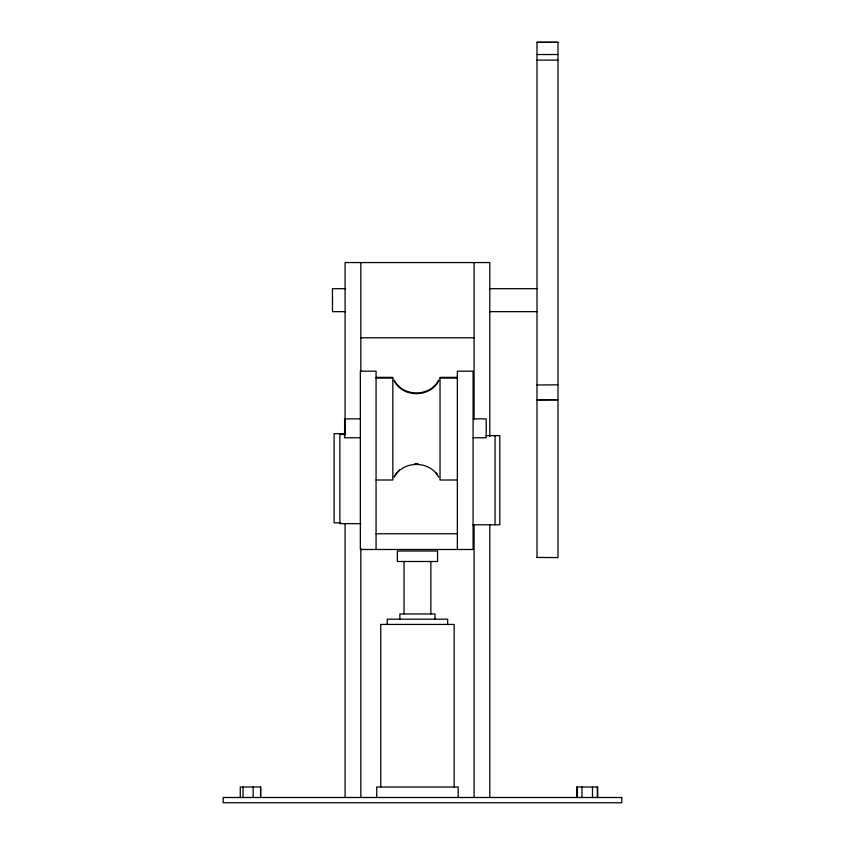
<?xml version="1.0" encoding="UTF-8"?>
<svg xmlns="http://www.w3.org/2000/svg" width="845" height="845" viewBox="0 0 845 845"><rect width="100%" height="100%" fill="white"/><g stroke="black" fill="none" stroke-linecap="round" stroke-linejoin="round"><path stroke-width="1.27" d="M438.713 380.07C430.094 397.192 402.769 397.192 394.15 380.07M438.713 380.82C430.094 397.942 402.769 397.942 394.15 380.82M394.15 476.548L394.921 475.26M394.15 477.298C402.769 460.176 430.094 460.176 438.713 477.298M395.777 474.024L399.854 469.619M414.927 463.556L417.937 463.556M537.008 385.003L557.985 384.813M537.008 399.96L557.985 399.769L537.008 399.769M537.008 42.366L557.985 42.366M537.008 54.524L557.985 54.524M537.008 60.111L557.985 60.111M345.584 288.684L332.465 288.684L332.465 311.668L345.584 311.668M489.804 288.684L537.008 288.684M489.804 311.668L537.008 311.668M360.836 337.789L474.077 337.789M376.067 377.366L392.83 377.366L392.83 480.002L376.067 480.002M457.356 377.366L440.034 377.366L440.034 480.002L457.356 480.002M376.067 378.116L392.83 378.116M440.034 378.116L457.356 378.116M360.34 418.856L344.602 418.856L344.602 437.752L360.34 437.752M473.094 418.856L486.202 418.856L486.202 437.752L473.094 437.752M344.602 433.654L334.113 433.654L334.113 522.812L340.672 522.812M345.098 434.488L339.859 434.488L339.859 523.646L360.836 523.646M485.875 435.629L499.817 435.629L499.817 524.787L472.756 524.787M376.067 533.755L457.356 533.755M537.008 557.457L557.985 557.573L557.985 42.25L537.008 42.25L537.008 557.573M260.598 787.012L260.598 797.5L260.672 787.012L240.265 787.012L240.265 797.5M436.168 472.83L437.097 474.024M597.721 797.5L597.721 787.012L576.744 787.012L576.744 797.5M597.299 787.012L597.299 797.5M592.482 787.012L592.482 797.5M581.994 787.012L581.994 797.5M577.167 787.012L577.167 797.5M495.054 435.629L495.054 524.787M489.804 436.485L489.804 262.563L345.098 262.563L345.098 435.164M489.804 524.766L489.804 797.5M474.077 262.563L474.077 419.352M474.077 524.766L474.077 797.5M458.17 797.5L458.17 787.012L376.733 787.012L376.733 797.5M457.356 549.482L457.356 371.177L473.094 371.177L473.094 549.482L360.34 549.482L360.34 371.177L376.067 371.177L376.067 549.482M454.166 787.012L454.166 624.434L380.746 624.434L380.746 787.012M447.67 624.434L447.67 619.195L387.242 619.195L387.242 624.434M435.048 619.195L435.048 613.945L399.865 613.945L399.865 619.195M430.855 561.502L430.855 613.945M404.047 561.502L404.047 613.945M360.836 262.563L360.836 371.916M360.836 548.479L360.836 797.5M345.098 523.446L345.098 797.5M253.183 787.012L253.183 797.5M243.054 787.012L243.054 797.5M437.552 551.014L397.351 551.014L397.351 561.502L437.552 561.502L437.552 551.014M621.793 797.5L223.207 797.5L223.207 802.75L621.793 802.75L621.793 797.5"/></g></svg>
